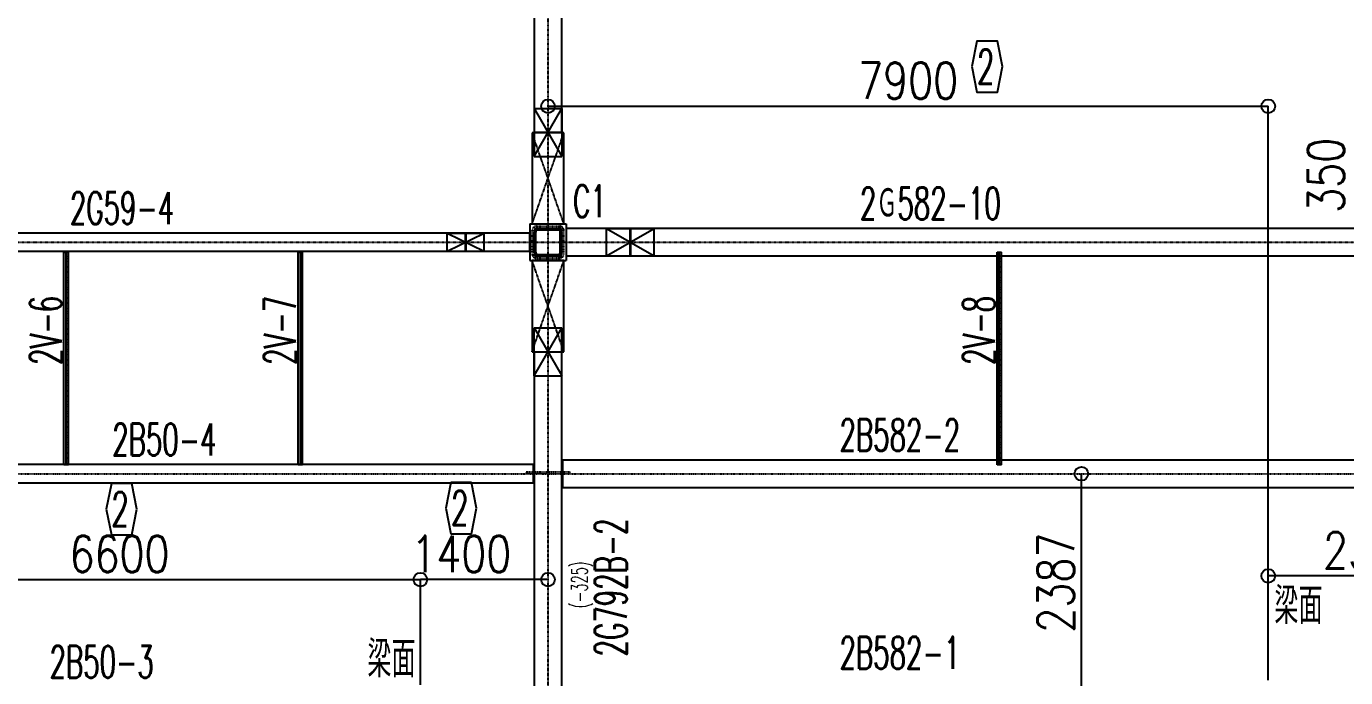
# Model space of a CAD drawing. Header units: millimetres. Extents: x -87051 to 180003, y -2961 to 97158.
# Drawn here: x 24959 to 39429, y 24828 to 31966 of the extents above; entities that cross this region are included whole.
import ezdxf
from ezdxf.enums import TextEntityAlignment as Align

# ---------------------------------------------------------------- set-up
doc = ezdxf.new("R2010")
doc.units = ezdxf.units.MM
doc.header["$LTSCALE"] = 0.2
doc.linetypes.add('CENTER', pattern=[2, 1.25, -0.25, 0.25, -0.25])
doc.linetypes.add('HIDDEN', pattern=[0.375, 0.25, -0.125])
doc.layers.add('梁側', color=7, linetype='Continuous')
doc.styles.get("Standard").update_dxf_attribs({"font": 'simplex.shx', "width": 0.8, "height": 700, "bigfont": 'extfont2.shx'})

msp = doc.modelspace()

# ---------------------------------------------------------------- linework, layer by layer
at = {"color": 8, "linetype": 'CENTER'}
for p, q in [((30680.4, 16438.1), (30680.4, 49550.6)), ((10730.4, 29600.6), (60244.7, 29600.6))]:
    msp.add_line(p, q, dxfattribs=at)
at = {"color": 8, "linetype": 'Continuous'}
for p, q in [((30530.4, 38895.6), (30530.4, 30805.6)), ((30830.4, 30805.6), (30830.4, 38895.6)), ((30530.4, 31065.6), (30830.4, 31065.6)), ((30530.4, 31065.6), (30530.4, 30540.6)), ((30530.4, 31065.6), (30830.4, 30540.6)), ((30530.4, 30540.6), (30830.4, 31065.6)), ((30680.4, 31091.6), (38580.4, 31091.6)), ((30830.4, 31065.6), (30830.4, 30540.6)), ((38580.4, 24800.6), (38580.4, 31091.6)), ((30855.4, 30800.6), (30505.4, 30800.6)), ((30505.4, 30800.6), (30505.4, 29800.6)), ((30530.4, 30805.6), (30830.4, 30805.6)), ((30855.4, 29800.6), (30855.4, 30800.6)), ((30530.4, 30540.6), (30830.4, 30540.6)), ((29775.4, 29700.1), (23585.4, 29700.1)), ((29575.4, 29700.6), (29980.4, 29700.6)), ((29575.4, 29500.6), (29575.4, 29700.6)), ((29575.4, 29500.6), (29980.4, 29700.6)), ((29575.4, 29700.6), (29980.4, 29500.6)), ((29775.4, 29501.1), (29775.4, 29700.1)), ((29780.4, 29700.1), (29780.4, 29501.1)), ((30480.4, 29700.1), (29780.4, 29700.1)), ((29980.4, 29500.6), (29980.4, 29700.6)), ((30480.4, 29800.6), (30880.4, 29800.6)), ((30480.4, 29800.6), (30480.4, 29400.6)), ((30480.4, 29501.1), (30480.4, 29700.1)), ((30505.4, 29800.6), (30855.4, 29800.6)), ((30530.4, 29490.6), (30530.4, 29710.6)), ((30546.4, 29490.6), (30546.4, 29710.6)), ((30570.4, 29750.6), (30790.4, 29750.6)), ((30570.4, 29734.6), (30790.4, 29734.6)), ((30814.4, 29490.6), (30814.4, 29710.6)), ((30830.4, 29490.6), (30830.4, 29710.6)), ((30880.4, 29800.6), (30880.4, 29400.6)), ((30880.4, 29750.6), (30880.4, 29450.6)), ((31580.4, 29750.6), (30880.4, 29750.6)), ((31320.4, 29750.6), (31845.4, 29750.6)), ((31320.4, 29450.6), (31320.4, 29750.6)), ((31320.4, 29450.6), (31845.4, 29750.6)), ((31320.4, 29750.6), (31845.4, 29450.6)), ((31580.4, 29450.6), (31580.4, 29750.6)), ((31585.4, 29750.6), (31585.4, 29450.6)), ((39975.4, 29750.6), (31585.4, 29750.6)), ((31845.4, 29450.6), (31845.4, 29750.6)), ((23585.4, 29501.1), (29775.4, 29501.1)), ((25371.4, 27160.1), (25371.4, 29491.1)), ((25371.4, 29491.1), (25421.4, 29491.1)), ((25396.4, 27160.1), (25396.4, 29491.1)), ((25421.4, 27160.1), (25421.4, 29491.1)), ((27939.4, 27160.1), (27939.4, 29491.1)), ((27939.4, 29491.1), (27989.4, 29491.1)), ((27964.4, 27160.1), (27964.4, 29491.1)), ((27989.4, 27160.1), (27989.4, 29491.1)), ((29575.4, 29500.6), (29980.4, 29500.6)), ((29780.4, 29501.1), (30480.4, 29501.1)), ((30480.4, 29400.6), (30880.4, 29400.6)), ((30855.4, 29400.6), (30505.4, 29400.6)), ((30505.4, 29400.6), (30505.4, 28400.6)), ((30570.4, 29466.6), (30790.4, 29466.6)), ((30570.4, 29450.6), (30790.4, 29450.6)), ((30855.4, 28400.6), (30855.4, 29400.6)), ((30880.4, 29450.6), (31580.4, 29450.6)), ((31320.4, 29450.6), (31845.4, 29450.6)), ((31585.4, 29450.6), (39975.4, 29450.6)), ((35605.4, 27160.1), (35605.4, 29491.1)), ((35605.4, 29491.1), (35655.4, 29491.1)), ((35630.4, 27160.1), (35630.4, 29491.1)), ((35655.4, 27160.1), (35655.4, 29491.1)), ((30530.4, 28660.6), (30830.4, 28660.6)), ((30530.4, 28135.6), (30530.4, 28660.6)), ((30530.4, 28135.6), (30830.4, 28660.6)), ((30530.4, 28660.6), (30830.4, 28135.6)), ((30830.4, 28135.6), (30830.4, 28660.6)), ((30505.4, 28400.6), (30855.4, 28400.6)), ((30830.4, 28395.6), (30530.4, 28395.6)), ((30530.4, 28395.6), (30530.4, 19810.6)), ((30830.4, 19810.6), (30830.4, 28395.6)), ((30530.4, 28135.6), (30830.4, 28135.6)), ((30840.4, 27212.6), (30840.4, 26912.6)), ((40720.4, 27212.6), (30840.4, 27212.6)), ((30520.4, 27162.6), (22840.4, 27162.6)), ((25421.4, 27160.1), (25371.4, 27160.1)), ((27989.4, 27160.1), (27939.4, 27160.1)), ((30520.4, 26962.6), (30520.4, 27162.6)), ((30530.4, 27079.6), (30520.4, 27079.6)), ((30530.4, 27067.6), (30520.4, 27067.6)), ((30830.4, 27084.6), (30840.4, 27084.6)), ((30830.4, 27068.6), (30840.4, 27068.6)), ((35655.4, 27160.1), (35605.4, 27160.1)), ((36530.6, 24675.6), (36530.6, 27062.6)), ((22840.4, 26962.6), (30520.4, 26962.6)), ((30840.4, 26912.6), (40720.4, 26912.6)), ((22680.4, 25903.2), (29280.4, 25903.2)), ((29280.4, 24750.6), (29280.4, 25903.2)), ((30680.4, 25903.2), (29280.4, 25903.2)), ((40880.4, 25943.2), (38580.4, 25943.2))]:
    msp.add_line(p, q, dxfattribs=at)
at = {"color": 8, "linetype": 'HIDDEN'}
for p, q in [((30505.4, 29800.6), (30855.4, 30800.6)), ((30855.4, 29800.6), (30505.4, 30800.6)), ((30505.4, 29473.1), (30505.4, 29728.1)), ((30524.4, 29473.1), (30524.4, 29728.1)), ((30552.9, 29775.6), (30807.9, 29775.6)), ((30552.9, 29756.6), (30807.9, 29756.6)), ((30836.4, 29473.1), (30836.4, 29728.1)), ((30855.4, 29473.1), (30855.4, 29728.1)), ((25416.4, 27160.1), (25416.4, 29491.1)), ((27984.4, 27160.1), (27984.4, 29491.1)), ((30505.4, 28400.6), (30855.4, 29400.6)), ((30855.4, 28400.6), (30505.4, 29400.6)), ((30552.9, 29444.6), (30807.9, 29444.6)), ((30552.9, 29425.6), (30807.9, 29425.6)), ((35650.4, 27160.1), (35650.4, 29491.1)), ((22680.4, 27062.6), (30680.4, 27062.6)), ((30520.4, 27079.6), (30440.4, 27079.6)), ((30440.4, 27079.6), (30440.4, 27067.6)), ((30520.4, 27067.6), (30440.4, 27067.6)), ((30673.4, 27079.6), (30530.4, 27079.6)), ((30673.4, 27067.6), (30530.4, 27067.6)), ((30673.4, 27079.6), (30673.4, 27067.6)), ((30680.4, 27062.6), (40880.4, 27062.6)), ((30687.4, 27084.6), (30830.4, 27084.6)), ((30687.4, 27084.6), (30687.4, 27068.6)), ((30687.4, 27068.6), (30830.4, 27068.6)), ((30840.4, 27084.6), (30920.4, 27084.6)), ((30840.4, 27068.6), (30920.4, 27068.6)), ((30920.4, 27084.6), (30920.4, 27068.6))]:
    msp.add_line(p, q, dxfattribs=at)
at = {"color": 8, "linetype": 'Continuous'}
for centre in [(30680.4, 31091.6), (38580.4, 31091.6), (36530.6, 27062.6), (29280.4, 25903.2), (29280.4, 25903.2), (30680.4, 25903.2), (38580.4, 25943.2)]:
    msp.add_circle(centre, 75, dxfattribs=at)
at = {"color": 8, "linetype": 'HIDDEN'}
for centre, radius, start, end in [((30552.9, 29728.1), 47.5, 90, 180), ((30552.9, 29728.1), 28.5, 90, 180), ((30807.9, 29728.1), 47.5, 0, 90), ((30807.9, 29728.1), 28.5, 0, 90), ((30552.9, 29473.1), 47.5, 180, 270), ((30552.9, 29473.1), 28.5, 180, 270), ((30807.9, 29473.1), 47.5, 270, 0), ((30807.9, 29473.1), 28.5, 270, 0)]:
    msp.add_arc(centre, radius, start, end, dxfattribs=at)
at = {"color": 8, "linetype": 'Continuous'}
for centre, radius, start, end in [((30570.4, 29710.6), 40, 90, 180), ((30570.4, 29710.6), 24, 90, 180), ((30790.4, 29710.6), 40, 0, 90), ((30790.4, 29710.6), 24, 0, 90), ((30570.4, 29490.6), 40, 180, 270), ((30570.4, 29490.6), 24, 180, 270), ((30790.4, 29490.6), 40, 270, 0), ((30790.4, 29490.6), 24, 270, 0)]:
    msp.add_arc(centre, radius, start, end, dxfattribs=at)
at = {"layer": '梁側', "color": 8, "linetype": 'Continuous'}
for p, q in [((25890.9, 26956.1), (25834.7, 26674.8)), ((26115.9, 26956.1), (25890.9, 26956.1)), ((26172.2, 26674.8), (26115.9, 26956.1)), ((29616.3, 26967.9), (29560, 26686.6)), ((29841.3, 26967.9), (29616.3, 26967.9)), ((29897.5, 26686.6), (29841.3, 26967.9)), ((25834.7, 26674.8), (25890.9, 26393.6)), ((25834.7, 26674.8), (25834.7, 26674.8)), ((26115.9, 26393.6), (26172.2, 26674.8)), ((29560, 26686.6), (29616.3, 26405.4)), ((29560, 26686.6), (29560, 26686.6)), ((29841.3, 26405.4), (29897.5, 26686.6)), ((25890.9, 26393.6), (26115.9, 26393.6)), ((29616.3, 26405.4), (29841.3, 26405.4))]:
    msp.add_line(p, q, dxfattribs=at)
msp.add_lwpolyline([(35328.7, 31524.9), (35384.9, 31243.6), (35609.9, 31243.6), (35666.2, 31524.9), (35609.9, 31806.1), (35384.9, 31806.1), (35328.7, 31524.9)], close=True, dxfattribs=at)

# ---------------------------------------------------------------- texts
at = {"color": 8, "width": 0.8}
for s, p in [('7900', (34630.4, 31171.6)), ('6600', (25980.4, 25983.2)), ('1400', (29729, 25983.2)), ('2300', (39730.4, 26023.2))]:
    msp.add_text(s, height=400, dxfattribs=at).set_placement(p, align=Align.CENTER)
at = {"color": 8}
for s, height, width, p in [('350', 400, 0.8, (39414.8, 29922.4)), ('2V-6', 350, 0.6, (25347, 28255.9)), ('2V-7', 350, 0.6, (27915, 28255.9)), ('2V-8', 350, 0.6, (35581, 28255.9)), ('2G792B-2', 350, 0.6, (31543.5, 25061.2)), ('(-325)', 175, 0.6, (31112.4, 25590))]:
    msp.add_text(s, height=height, rotation=90, dxfattribs=dict(at, width=width)).set_placement(p)
at = {"color": 8, "width": 0.6}
for s, p in [('2G59-4', (25436.9, 29800.1)), ('C1', (30955.4, 29875.6)), ('2Ｇ582-10', (34101.9, 29850.6)), ('2B582-2', (33878.4, 27312.6)), ('2B50-4', (25901.3, 27262.6)), ('2B582-1', (33878.4, 24925.6)), ('2B50-3', (25213.4, 24825.6))]:
    msp.add_text(s, height=350, dxfattribs=at).set_placement(p)
at = {"color": 8, "width": 0.8}
msp.add_text('2387', height=400, rotation=90, dxfattribs=at).set_placement((36450.6, 25869.1), align=Align.CENTER)
at = {"color": 8, "width": 0.6}
for p in [(38911.7, 25615), (28963.5, 25030.7)]:
    msp.add_text('梁面', height=400, dxfattribs=at).set_placement(p, align=Align.MIDDLE_CENTER)
at = {"layer": '梁側', "color": 8, "width": 0.6}
for p in [(35384.9, 31712.4), (25890.9, 26862.3), (29616.3, 26874.1)]:
    msp.add_text('2', height=375, dxfattribs=at).set_placement(p, align=Align.TOP_LEFT)

doc.saveas('drawing.dxf')
